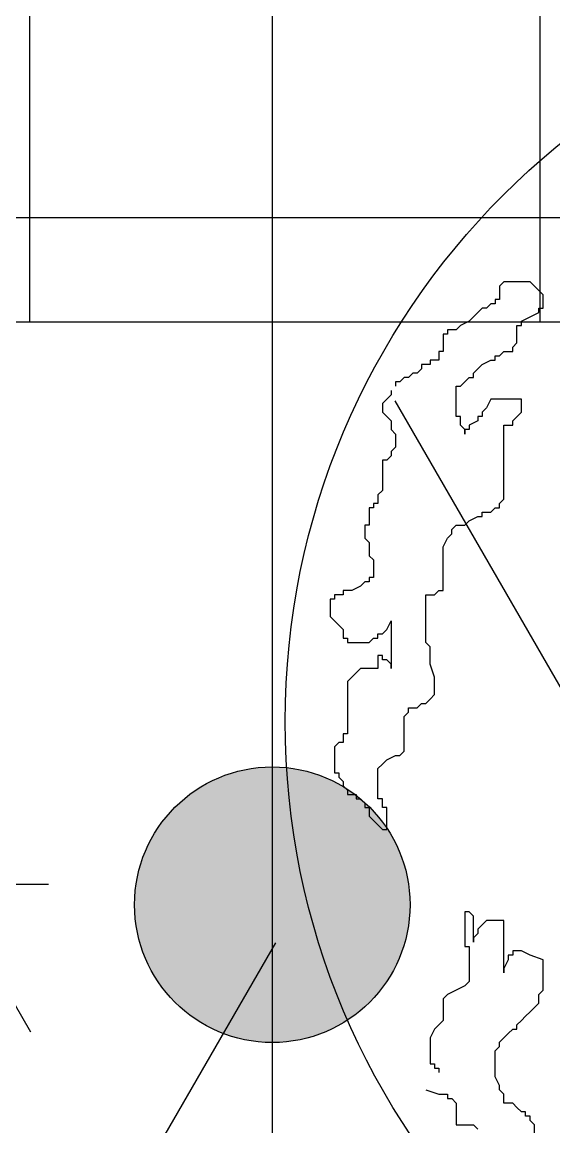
# Model space of a CAD drawing. Extents: x 941299 to 942979, y 2579300 to 2579597.
# Drawn here: x 942282.793 to 942283.952, y 2579402.629 to 2579405.033 of the extents above; entities that cross this region are included whole.
import ezdxf

# ---------------------------------------------------------------- set-up
doc = ezdxf.new("R2010")
doc.units = 0
for name, color, linetype in [('fz', 7, 'CONTINUOUS'), ('尺寸标注', 2, 'CONTINUOUS'), ('绿化工程', 3, 'CONTINUOUS')]:
    doc.layers.add(name, color=color, linetype=linetype)

# ---------------------------------------------------------------- blocks, each defined once
blk = doc.blocks.new('hg')
at = {"layer": '绿化工程', "color": 3}
for p, q in [((-1.1435, 0.9567), (-1.1529, 0.9472)), ((-1.1529, 0.9472), (-1.1529, 0.9188)), ((-1.0867, 0.9567), (-1.1435, 0.9567)), ((-1.0772, 0.9472), (-1.0867, 0.9567)), ((-1.0678, 0.9378), (-1.0772, 0.9472)), ((-1.1529, 0.9188), (-1.1624, 0.9188)), ((-1.1624, 0.9188), (-1.1624, 0.9094)), ((-1.0583, 0.9283), (-1.0678, 0.9378)), ((-1.0583, 0.8999), (-1.0583, 0.9283)), ((-1.2002, 0.8905), (-1.2097, 0.881)), ((-1.1908, 0.8999), (-1.2002, 0.8905)), ((-1.1813, 0.8999), (-1.1908, 0.8999)), ((-1.1719, 0.9094), (-1.1813, 0.8999)), ((-1.1624, 0.9094), (-1.1719, 0.9094)), ((-1.0867, 0.881), (-1.0678, 0.8905)), ((-1.0678, 0.8905), (-1.0678, 0.8999)), ((-1.0678, 0.8999), (-1.0583, 0.8999)), ((-1.2192, 0.8716), (-1.2381, 0.8621)), ((-1.2097, 0.881), (-1.2192, 0.8716)), ((-1.1056, 0.8716), (-1.0867, 0.881)), ((-1.1056, 0.8621), (-1.1056, 0.8716)), ((-1.2665, 0.8432), (-1.2759, 0.8432)), ((-1.2759, 0.8432), (-1.2759, 0.8054)), ((-1.2476, 0.8527), (-1.2665, 0.8527)), ((-1.2665, 0.8527), (-1.2665, 0.8432)), ((-1.2381, 0.8621), (-1.2476, 0.8527)), ((-1.1151, 0.8243), (-1.1151, 0.8621)), ((-1.1151, 0.8621), (-1.1056, 0.8621)), ((-1.1245, 0.8148), (-1.1151, 0.8243)), ((-1.2759, 0.8054), (-1.2854, 0.8054)), ((-1.2854, 0.8054), (-1.2854, 0.7865)), ((-1.1624, 0.7865), (-1.1624, 0.7959)), ((-1.1624, 0.7959), (-1.1529, 0.7959)), ((-1.1529, 0.7959), (-1.1435, 0.8054)), ((-1.1435, 0.8054), (-1.1245, 0.8054)), ((-1.1245, 0.8054), (-1.1245, 0.8148)), ((-1.3043, 0.777), (-1.3233, 0.777)), ((-1.3233, 0.777), (-1.3233, 0.7675)), ((-1.2854, 0.7865), (-1.3043, 0.7865)), ((-1.3043, 0.7865), (-1.3043, 0.777)), ((-1.2002, 0.7675), (-1.1908, 0.777)), ((-1.1908, 0.777), (-1.1719, 0.7865)), ((-1.1719, 0.7865), (-1.1624, 0.7865)), ((-1.3611, 0.7486), (-1.3706, 0.7392)), ((-1.3516, 0.7486), (-1.3611, 0.7486)), ((-1.3422, 0.7581), (-1.3516, 0.7486)), ((-1.3327, 0.7581), (-1.3422, 0.7581)), ((-1.3233, 0.7675), (-1.3327, 0.7581)), ((-1.2286, 0.7392), (-1.2192, 0.7486)), ((-1.2192, 0.7486), (-1.2097, 0.7486)), ((-1.2097, 0.7581), (-1.2002, 0.7675)), ((-1.2097, 0.7486), (-1.2097, 0.7581)), ((-1.3706, 0.7392), (-1.38, 0.7392)), ((-1.38, 0.7392), (-1.38, 0.7297)), ((-1.2476, 0.6635), (-1.2476, 0.7297)), ((-1.2476, 0.7297), (-1.2381, 0.7297)), ((-1.2381, 0.7297), (-1.2286, 0.7392)), ((-1.3989, 0.7014), (-1.4084, 0.6919)), ((-1.3895, 0.7108), (-1.3989, 0.7014)), ((-1.3895, 0.7203), (-1.3895, 0.7108)), ((-1.1719, 0.7014), (-1.1813, 0.6824)), ((-1.1056, 0.7014), (-1.1719, 0.7014)), ((-1.1056, 0.673), (-1.1056, 0.7014)), ((-1.4084, 0.6919), (-1.4084, 0.673)), ((-1.1813, 0.6824), (-1.1908, 0.673)), ((-1.4084, 0.673), (-1.3989, 0.6635)), ((-1.3989, 0.6635), (-1.3895, 0.6541)), ((-1.3895, 0.6541), (-1.3895, 0.6352)), ((-1.2381, 0.6635), (-1.2476, 0.6635)), ((-1.2381, 0.6446), (-1.2381, 0.6635)), ((-1.2002, 0.6541), (-1.2192, 0.6446)), ((-1.1908, 0.6635), (-1.2002, 0.6635)), ((-1.2002, 0.6635), (-1.2002, 0.6541)), ((-1.1908, 0.673), (-1.1908, 0.6635)), ((-1.1245, 0.6541), (-1.1056, 0.673)), ((-1.1245, 0.6446), (-1.1245, 0.6541)), ((-1.3895, 0.6352), (-1.38, 0.6257)), ((-1.38, 0.6257), (-1.38, 0.5973)), ((-1.2286, 0.6352), (-1.2381, 0.6446)), ((-1.2192, 0.6352), (-1.2286, 0.6352)), ((-1.2286, 0.6352), (-1.2286, 0.6257)), ((-1.2286, 0.6257), (-1.2286, 0.6352)), ((-1.2192, 0.6446), (-1.2192, 0.6352)), ((-1.1435, 0.4839), (-1.1435, 0.6446)), ((-1.1435, 0.6446), (-1.1245, 0.6446)), ((-1.3895, 0.5784), (-1.3989, 0.569)), ((-1.38, 0.5973), (-1.3895, 0.5879)), ((-1.3895, 0.5879), (-1.3895, 0.5784)), ((-1.3989, 0.569), (-1.4084, 0.569)), ((-1.4084, 0.569), (-1.4084, 0.5028)), ((-1.4084, 0.5028), (-1.4179, 0.4933)), ((-1.4179, 0.4933), (-1.4179, 0.4744)), ((-1.1529, 0.4744), (-1.1435, 0.4839)), ((-1.4273, 0.465), (-1.4368, 0.465)), ((-1.4368, 0.465), (-1.4368, 0.4271)), ((-1.4179, 0.4744), (-1.4273, 0.4744)), ((-1.4273, 0.4744), (-1.4273, 0.465)), ((-1.1719, 0.4555), (-1.1624, 0.465)), ((-1.1624, 0.465), (-1.1529, 0.465)), ((-1.1529, 0.465), (-1.1529, 0.4744)), ((-1.2286, 0.4271), (-1.2192, 0.4366)), ((-1.2192, 0.4366), (-1.2002, 0.446)), ((-1.2002, 0.446), (-1.1908, 0.446)), ((-1.1908, 0.446), (-1.1908, 0.4555)), ((-1.1908, 0.4555), (-1.1719, 0.4555)), ((-1.4368, 0.4271), (-1.4463, 0.4271)), ((-1.4463, 0.4271), (-1.4463, 0.3988)), ((-1.257, 0.4177), (-1.2476, 0.4271)), ((-1.257, 0.4082), (-1.257, 0.4177)), ((-1.2476, 0.4271), (-1.2286, 0.4271)), ((-1.4463, 0.3988), (-1.4368, 0.3893)), ((-1.4368, 0.3893), (-1.4368, 0.3609)), ((-1.2759, 0.3799), (-1.2665, 0.3988)), ((-1.2665, 0.3988), (-1.257, 0.4082)), ((-1.4368, 0.3609), (-1.4273, 0.3515)), ((-1.2759, 0.2853), (-1.2759, 0.3799)), ((-1.4273, 0.3515), (-1.4273, 0.3137)), ((-1.4273, 0.3137), (-1.4368, 0.3137)), ((-1.4368, 0.3137), (-1.4368, 0.3042)), ((-1.4557, 0.2948), (-1.4746, 0.2853)), ((-1.4463, 0.3042), (-1.4557, 0.2948)), ((-1.4368, 0.3042), (-1.4463, 0.3042)), ((-1.5125, 0.2664), (-1.522, 0.2664)), ((-1.522, 0.2664), (-1.522, 0.2286)), ((-1.4936, 0.2758), (-1.5125, 0.2758)), ((-1.5125, 0.2758), (-1.5125, 0.2664)), ((-1.4746, 0.2853), (-1.4936, 0.2853)), ((-1.4936, 0.2853), (-1.4936, 0.2758)), ((-1.3138, 0.1718), (-1.3138, 0.2758)), ((-1.3138, 0.2758), (-1.2949, 0.2758)), ((-1.2949, 0.2758), (-1.2854, 0.2853)), ((-1.2854, 0.2853), (-1.2759, 0.2853)), ((-1.522, 0.2286), (-1.503, 0.2097)), ((-1.3989, 0.2002), (-1.3895, 0.2191)), ((-1.3895, 0.2191), (-1.3895, 0.1151)), ((-1.503, 0.2097), (-1.4936, 0.2002)), ((-1.4936, 0.2002), (-1.4936, 0.1813)), ((-1.4084, 0.1907), (-1.3989, 0.2002)), ((-1.4936, 0.1813), (-1.4841, 0.1813)), ((-1.4841, 0.1813), (-1.4841, 0.1718)), ((-1.4841, 0.1718), (-1.4368, 0.1718)), ((-1.4368, 0.1718), (-1.4273, 0.1813)), ((-1.4273, 0.1813), (-1.4179, 0.1813)), ((-1.4179, 0.1813), (-1.4179, 0.1907)), ((-1.4179, 0.1907), (-1.4084, 0.1907)), ((-1.3043, 0.1624), (-1.3138, 0.1718)), ((-1.3043, 0.1245), (-1.3043, 0.1624)), ((-1.4084, 0.1435), (-1.4179, 0.1435)), ((-1.4179, 0.1435), (-1.4179, 0.1151)), ((-1.4084, 0.134), (-1.4084, 0.1435)), ((-1.3989, 0.134), (-1.4084, 0.134)), ((-1.3895, 0.1245), (-1.3989, 0.134)), ((-1.3895, 0.1151), (-1.3895, 0.1245)), ((-1.2949, 0.0962), (-1.3043, 0.1245)), ((-1.4652, 0.1056), (-1.4746, 0.0962)), ((-1.4557, 0.1151), (-1.4652, 0.1056)), ((-1.4179, 0.1151), (-1.4557, 0.1151)), ((-1.4746, 0.0962), (-1.4841, 0.0867)), ((-1.4841, 0.0867), (-1.4841, -0.0267)), ((-1.2949, 0.0584), (-1.2949, 0.0962)), ((-1.3138, 0.0394), (-1.3043, 0.0489)), ((-1.3043, 0.0489), (-1.2949, 0.0584)), ((-1.3516, 0.0205), (-1.3516, 0.03)), ((-1.3516, 0.03), (-1.3327, 0.03)), ((-1.3327, 0.03), (-1.3233, 0.0394)), ((-1.3233, 0.0394), (-1.3138, 0.0394)), ((-1.3611, 0.0111), (-1.3516, 0.0205)), ((-1.3611, -0.0646), (-1.3611, 0.0111)), ((-1.503, -0.0457), (-1.5125, -0.0551)), ((-1.4936, -0.0457), (-1.503, -0.0457)), ((-1.4841, -0.0267), (-1.4936, -0.0267)), ((-1.4936, -0.0267), (-1.4936, -0.0457)), ((-1.5125, -0.0551), (-1.5125, -0.1118)), ((-1.3706, -0.074), (-1.3611, -0.0646)), ((-1.4179, -0.1024), (-1.4084, -0.0929)), ((-1.4084, -0.0929), (-1.3989, -0.0835)), ((-1.3989, -0.0835), (-1.38, -0.074)), ((-1.38, -0.074), (-1.3706, -0.074)), ((-1.5125, -0.1118), (-1.503, -0.1118)), ((-1.503, -0.1118), (-1.503, -0.1213)), ((-1.4179, -0.1686), (-1.4179, -0.1024)), ((-1.503, -0.1213), (-1.4936, -0.1308)), ((-1.4936, -0.1308), (-1.4936, -0.1402)), ((-1.4936, -0.1402), (-1.4841, -0.1497)), ((-1.4841, -0.1497), (-1.4841, -0.1591)), ((-1.4841, -0.1591), (-1.4652, -0.1591)), ((-1.4652, -0.1591), (-1.4652, -0.1686)), ((-1.4652, -0.1686), (-1.4557, -0.1686)), ((-1.4557, -0.1686), (-1.4463, -0.178)), ((-1.4463, -0.178), (-1.4463, -0.1875)), ((-1.4463, -0.1875), (-1.4368, -0.1875)), ((-1.4368, -0.1875), (-1.4368, -0.2064)), ((-1.4084, -0.1686), (-1.4179, -0.1686)), ((-1.4084, -0.1875), (-1.4084, -0.1686)), ((-1.3989, -0.1875), (-1.4084, -0.1875)), ((-1.3989, -0.2348), (-1.3989, -0.1875)), ((-1.4368, -0.2064), (-1.4179, -0.2253)), ((-1.4179, -0.2253), (-1.4084, -0.2348)), ((-1.4084, -0.2348), (-1.3989, -0.2348)), ((-1.2192, -0.4144), (-1.2286, -0.4144)), ((-1.2286, -0.4144), (-1.2286, -0.4901)), ((-1.2097, -0.4239), (-1.2192, -0.4144)), ((-1.2097, -0.4806), (-1.2097, -0.4239)), ((-1.1908, -0.4428), (-1.2002, -0.4523)), ((-1.2002, -0.4523), (-1.2002, -0.4617)), ((-1.1813, -0.4333), (-1.1908, -0.4428)), ((-1.1435, -0.4333), (-1.1813, -0.4333)), ((-1.1435, -0.5468), (-1.1435, -0.4333)), ((-1.2002, -0.4617), (-1.2097, -0.4712)), ((-1.2097, -0.4712), (-1.2097, -0.4806)), ((-1.2286, -0.4901), (-1.2192, -0.4901)), ((-1.2192, -0.4901), (-1.2192, -0.5657)), ((-1.1056, -0.4995), (-1.1245, -0.4995)), ((-1.1245, -0.4995), (-1.1245, -0.509)), ((-1.0867, -0.509), (-1.1056, -0.4995)), ((-1.134, -0.5185), (-1.1435, -0.5374)), ((-1.1245, -0.509), (-1.134, -0.509)), ((-1.134, -0.509), (-1.134, -0.5185)), ((-1.0583, -0.5185), (-1.0867, -0.509)), ((-1.0583, -0.5846), (-1.0583, -0.5185)), ((-1.1435, -0.5374), (-1.1435, -0.5468)), ((-1.2286, -0.5752), (-1.2476, -0.5846)), ((-1.2192, -0.5657), (-1.2286, -0.5752)), ((-1.2665, -0.5941), (-1.2759, -0.6036)), ((-1.2476, -0.5846), (-1.2665, -0.5941)), ((-1.0678, -0.5941), (-1.0583, -0.5846)), ((-1.0678, -0.613), (-1.0678, -0.5941)), ((-1.2759, -0.6036), (-1.2759, -0.6508)), ((-1.0867, -0.6319), (-1.0772, -0.6225)), ((-1.0772, -0.6225), (-1.0678, -0.613)), ((-1.1056, -0.6508), (-1.0962, -0.6414)), ((-1.0962, -0.6414), (-1.0867, -0.6319)), ((-1.2949, -0.6697), (-1.3043, -0.6887)), ((-1.2854, -0.6603), (-1.2949, -0.6697)), ((-1.2759, -0.6508), (-1.2854, -0.6603)), ((-1.134, -0.6792), (-1.1245, -0.6697)), ((-1.1245, -0.6697), (-1.1151, -0.6697)), ((-1.1151, -0.6603), (-1.1056, -0.6508)), ((-1.1151, -0.6697), (-1.1151, -0.6603)), ((-1.3043, -0.6887), (-1.3043, -0.7454)), ((-1.1529, -0.6981), (-1.1435, -0.6887)), ((-1.1435, -0.6887), (-1.134, -0.6792)), ((-1.1624, -0.717), (-1.1529, -0.7076)), ((-1.1624, -0.7738), (-1.1624, -0.717)), ((-1.1529, -0.7076), (-1.1529, -0.6981)), ((-1.3043, -0.7454), (-1.2949, -0.7454)), ((-1.2949, -0.7454), (-1.2949, -0.7548)), ((-1.2949, -0.7548), (-1.2854, -0.7548)), ((-1.2854, -0.7548), (-1.2854, -0.7643)), ((-1.1529, -0.7927), (-1.1624, -0.7738)), ((-1.1529, -0.8021), (-1.1529, -0.7927)), ((-1.3138, -0.8021), (-1.2854, -0.8116)), ((-1.2854, -0.8116), (-1.2665, -0.8116)), ((-1.2665, -0.8116), (-1.2665, -0.821)), ((-1.1435, -0.8116), (-1.1529, -0.8021)), ((-1.1435, -0.8305), (-1.1435, -0.8116)), ((-1.2665, -0.821), (-1.257, -0.821)), ((-1.257, -0.821), (-1.2476, -0.8305)), ((-1.2476, -0.8305), (-1.2476, -0.8778)), ((-1.1245, -0.8305), (-1.1435, -0.8305)), ((-1.1151, -0.84), (-1.1245, -0.8305)), ((-1.1056, -0.8494), (-1.1151, -0.84)), ((-1.0962, -0.8494), (-1.1056, -0.8494)), ((-1.0962, -0.8589), (-1.0962, -0.8494)), ((-1.0867, -0.8589), (-1.0962, -0.8589)), ((-1.0867, -0.8683), (-1.0867, -0.8589)), ((-1.2476, -0.8778), (-1.2097, -0.8778)), ((-1.2097, -0.8778), (-1.2002, -0.8872)), ((-1.0772, -0.8778), (-1.0867, -0.8683)), ((-1.0772, -0.9156), (-1.0772, -0.8778))]:
    blk.add_line(p, q, dxfattribs=at)
blk.add_circle((0, 0), 1.62, dxfattribs=at)

msp = doc.modelspace()

# ---------------------------------------------------------------- hatches: boundary and pattern name
at = {"layer": 'fz'}
h = msp.add_hatch(color=1, dxfattribs=at)
edge = h.paths.add_edge_path()
edge.add_arc((942283.33807, 2579403.11229), 0.3, 0, 360)
at = {"layer": '绿化工程'}
h = msp.add_hatch(dxfattribs=at)
h.set_pattern_fill('ANSI37', color=9, scale=0.35, angle=45, style=0)
h.set_pattern_definition([(90, (426.2033, 0), (-1.11125, 1e-16), []), (180, (426.2033, 0), (-1e-16, -1.11125), [])])
h.paths.add_polyline_path([(942272.9167, 2579409.38137), (942272.9167, 2579404.38137), (942335.4167, 2579404.38137), (942335.4167, 2579409.38137)])
h = msp.add_hatch(dxfattribs=at)
h.set_pattern_fill('HEX', color=9, scale=0.25, style=0)
h.set_pattern_definition([(0, (0, 0), (0, 1.374815), [0.79375, -1.5875]), (120, (0, 0), (-1.1906247155, -0.6874075), [0.79375, -1.5875]), (60, (0.7937, 0), (-1.1906247155, 0.6874075), [0.79375, -1.5875])])
h.paths.add_polyline_path([(942272.9167, 2579402.12137), (942272.9167, 2579404.38137), (942335.4167, 2579404.38137), (942335.4167, 2579402.12137)])

# ---------------------------------------------------------------- linework, layer by layer
at = {"layer": 'fz', "color": 8}
msp.add_line((942210.4167, 2579404.38137), (942510.4167, 2579404.38137), dxfattribs=at)
at = {"layer": 'fz', "color": 1}
msp.add_circle((942283.33807, 2579403.11229), 0.3, dxfattribs=at)
at = {"layer": '尺寸标注'}
msp.add_line((942283.33807, 2579406.71077), (942283.33807, 2579393.13873), dxfattribs=at)

# ---------------------------------------------------------------- block references
at = {"layer": 'fz'}
msp.add_blockref('hg', (942284.98616, 2579403.51115), dxfattribs=at)

doc.saveas('drawing.dxf')
